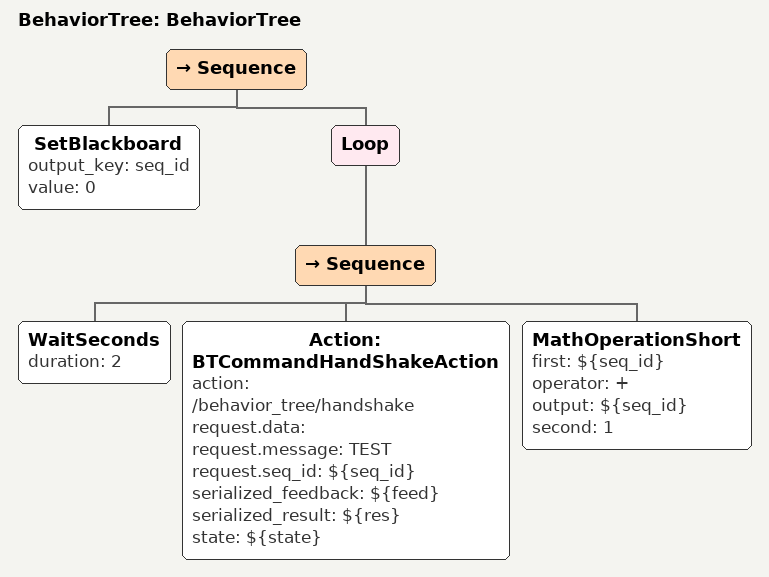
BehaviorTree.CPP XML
<?xml version="1.0"?>
<root main_tree_to_execute="BehaviorTree">
    <include path="palettes/behavior_tree_ros_palette.xml" ros_pkg="behavior_tree_ros"/>
    <BehaviorTree ID="BehaviorTree">
        <Sequence>
            <SetBlackboard output_key="seq_id" value="0"/>
            <Loop>
                <Sequence>
                    <WaitSeconds duration="2"/>
                    <Action ID="BTCommandHandShakeAction" action="/behavior_tree/handshake" request.data=" " request.message="TEST" request.seq_id="${seq_id}" serialized_feedback="${feed}" serialized_result="${res}" state="${state}"/>
                    <MathOperationShort first="${seq_id}" operator="+" output="${seq_id}" second="1"/>
                </Sequence>
            </Loop>
        </Sequence>
    </BehaviorTree>
</root>
